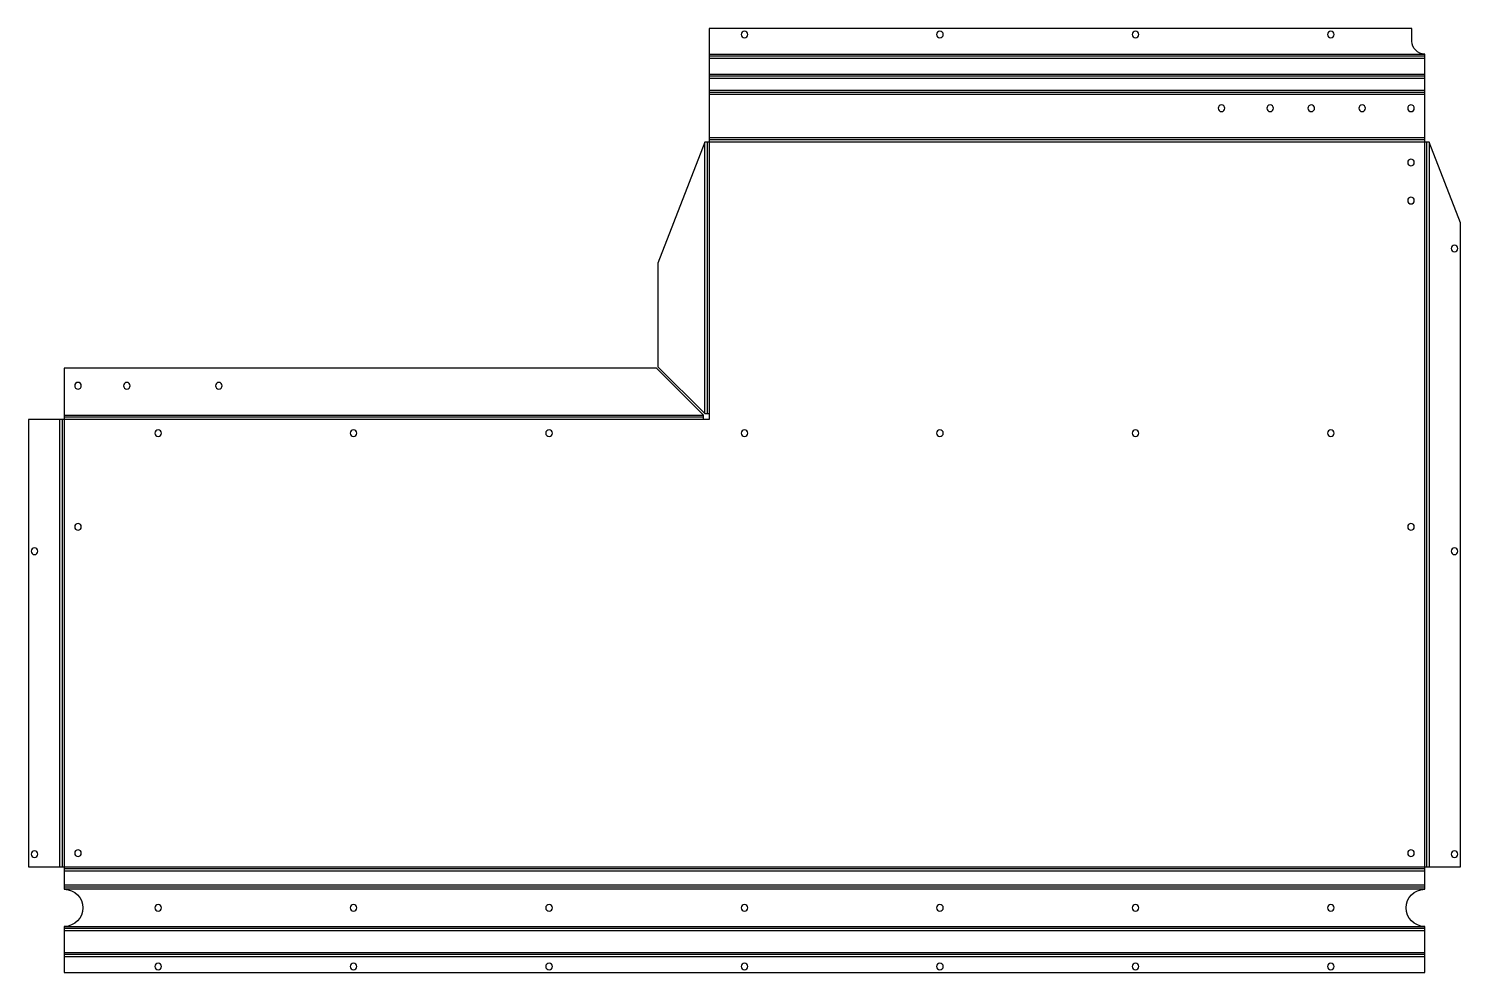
# Model space of a CAD drawing. Header units: millimetres. Extents: x -18 to 714, y 0 to 483.
import ezdxf

# ---------------------------------------------------------------- set-up
doc = ezdxf.new("R2010")
doc.units = ezdxf.units.MM

msp = doc.modelspace()

# ---------------------------------------------------------------- linework, layer by layer
at = {"layer": 'BEND'}
for p, q in [((696, 468.96), (330, 468.96)), ((696, 458.7), (330, 458.7)), ((696, 450.44), (330, 450.44)), ((328.87, 425.05), (328.87, 286.05)), ((696, 426.18), (330, 426.18)), ((697.13, 54.05), (697.13, 425.05)), ((-1.13, 283.05), (-1.13, 54.05)), ((327, 284.18), (0, 284.18)), ((696, 52.92), (0, 52.92)), ((696, 43.65), (0, 43.65)), ((696, 22.39), (0, 22.39)), ((696, 9.13), (0, 9.13))]:
    msp.add_line(p, q, dxfattribs=at)
at = {"layer": 'BEND_EXTENT'}
for p, q in [((330, 470.1), (696, 470.1)), ((696, 467.83), (330, 467.83)), ((330, 459.83), (696, 459.83)), ((696, 457.57), (330, 457.57)), ((330, 451.57), (696, 451.57)), ((696, 449.31), (330, 449.31)), ((327.74, 286.05), (327.74, 425.05)), ((330, 427.31), (696, 427.31)), ((696, 425.05), (330, 425.05)), ((330, 425.05), (330, 286.05)), ((696, 54.05), (696, 425.05)), ((698.26, 425.05), (698.26, 54.05)), ((-2.26, 54.05), (-2.26, 283.05)), ((0, 285.31), (327, 285.31)), ((327, 283.05), (0, 283.05)), ((0, 283.05), (0, 54.05)), ((0, 54.05), (696, 54.05)), ((696, 51.79), (0, 51.79)), ((0, 44.79), (696, 44.79)), ((696, 42.52), (0, 42.52)), ((0, 23.52), (696, 23.52)), ((696, 21.26), (0, 21.26)), ((0, 10.26), (696, 10.26)), ((696, 8), (0, 8))]:
    msp.add_line(p, q, dxfattribs=at)
at = {"layer": 'INTERIOR_PROFILES', "extrusion": (0, 0, -1)}
for centre in [(-348, 480.1), (-448, 480.1), (-548, 480.1), (-648, 480.1), (-592, 442.31), (-617, 442.31), (-638, 442.31), (-664, 442.31), (-689, 442.31), (-689, 414.55), (-689, 395.05), (-711.26, 370.55), (-7, 300.31), (-32, 300.31), (-79, 300.31), (-48, 276.05), (-148, 276.05), (-248, 276.05), (-348, 276.05), (-448, 276.05), (-548, 276.05), (-648, 276.05), (-7, 228.05), (-689, 228.05), (15.26, 215.55), (-711.26, 215.55), (15.26, 60.55), (-7, 61.05), (-689, 61.05), (-711.26, 60.55), (-48, 33.02), (-148, 33.02), (-248, 33.02), (-348, 33.02), (-448, 33.02), (-548, 33.02), (-648, 33.02), (-48, 3), (-148, 3), (-248, 3), (-348, 3), (-448, 3), (-548, 3), (-648, 3)]:
    msp.add_circle(centre, 1.7, dxfattribs=at)
at = {"layer": 'OUTER_PROFILES'}
msp.add_lwpolyline([(327, 285.31), (303, 309.31), (0, 309.31), (0, 283.05), (-18.26, 283.05), (-18.26, 54.05), (0, 54.05), (0, 51.79), (0, 44.79), (0, 42.52, -1), (0, 23.52), (0, 10.26), (0, 0), (696, 0), (696, 10.26), (696, 23.52, -1), (696, 42.52), (696, 44.79), (696, 51.79), (696, 54.05), (714.26, 54.05), (714.26, 383.71), (698.26, 425.05), (696, 425.05), (696, 427.31), (696, 449.31), (696, 457.57), (696, 467.83), (696, 470.1, -0.414214), (689.5, 476.6), (689.5, 483.1), (330, 483.1), (330, 425.05), (327.74, 425.05), (303.74, 363.05), (303.74, 310.05), (327.74, 286.05), (330, 286.05), (330, 283.05), (327, 283.05)], format="xyb", close=True, dxfattribs=at)

doc.saveas('drawing.dxf')
